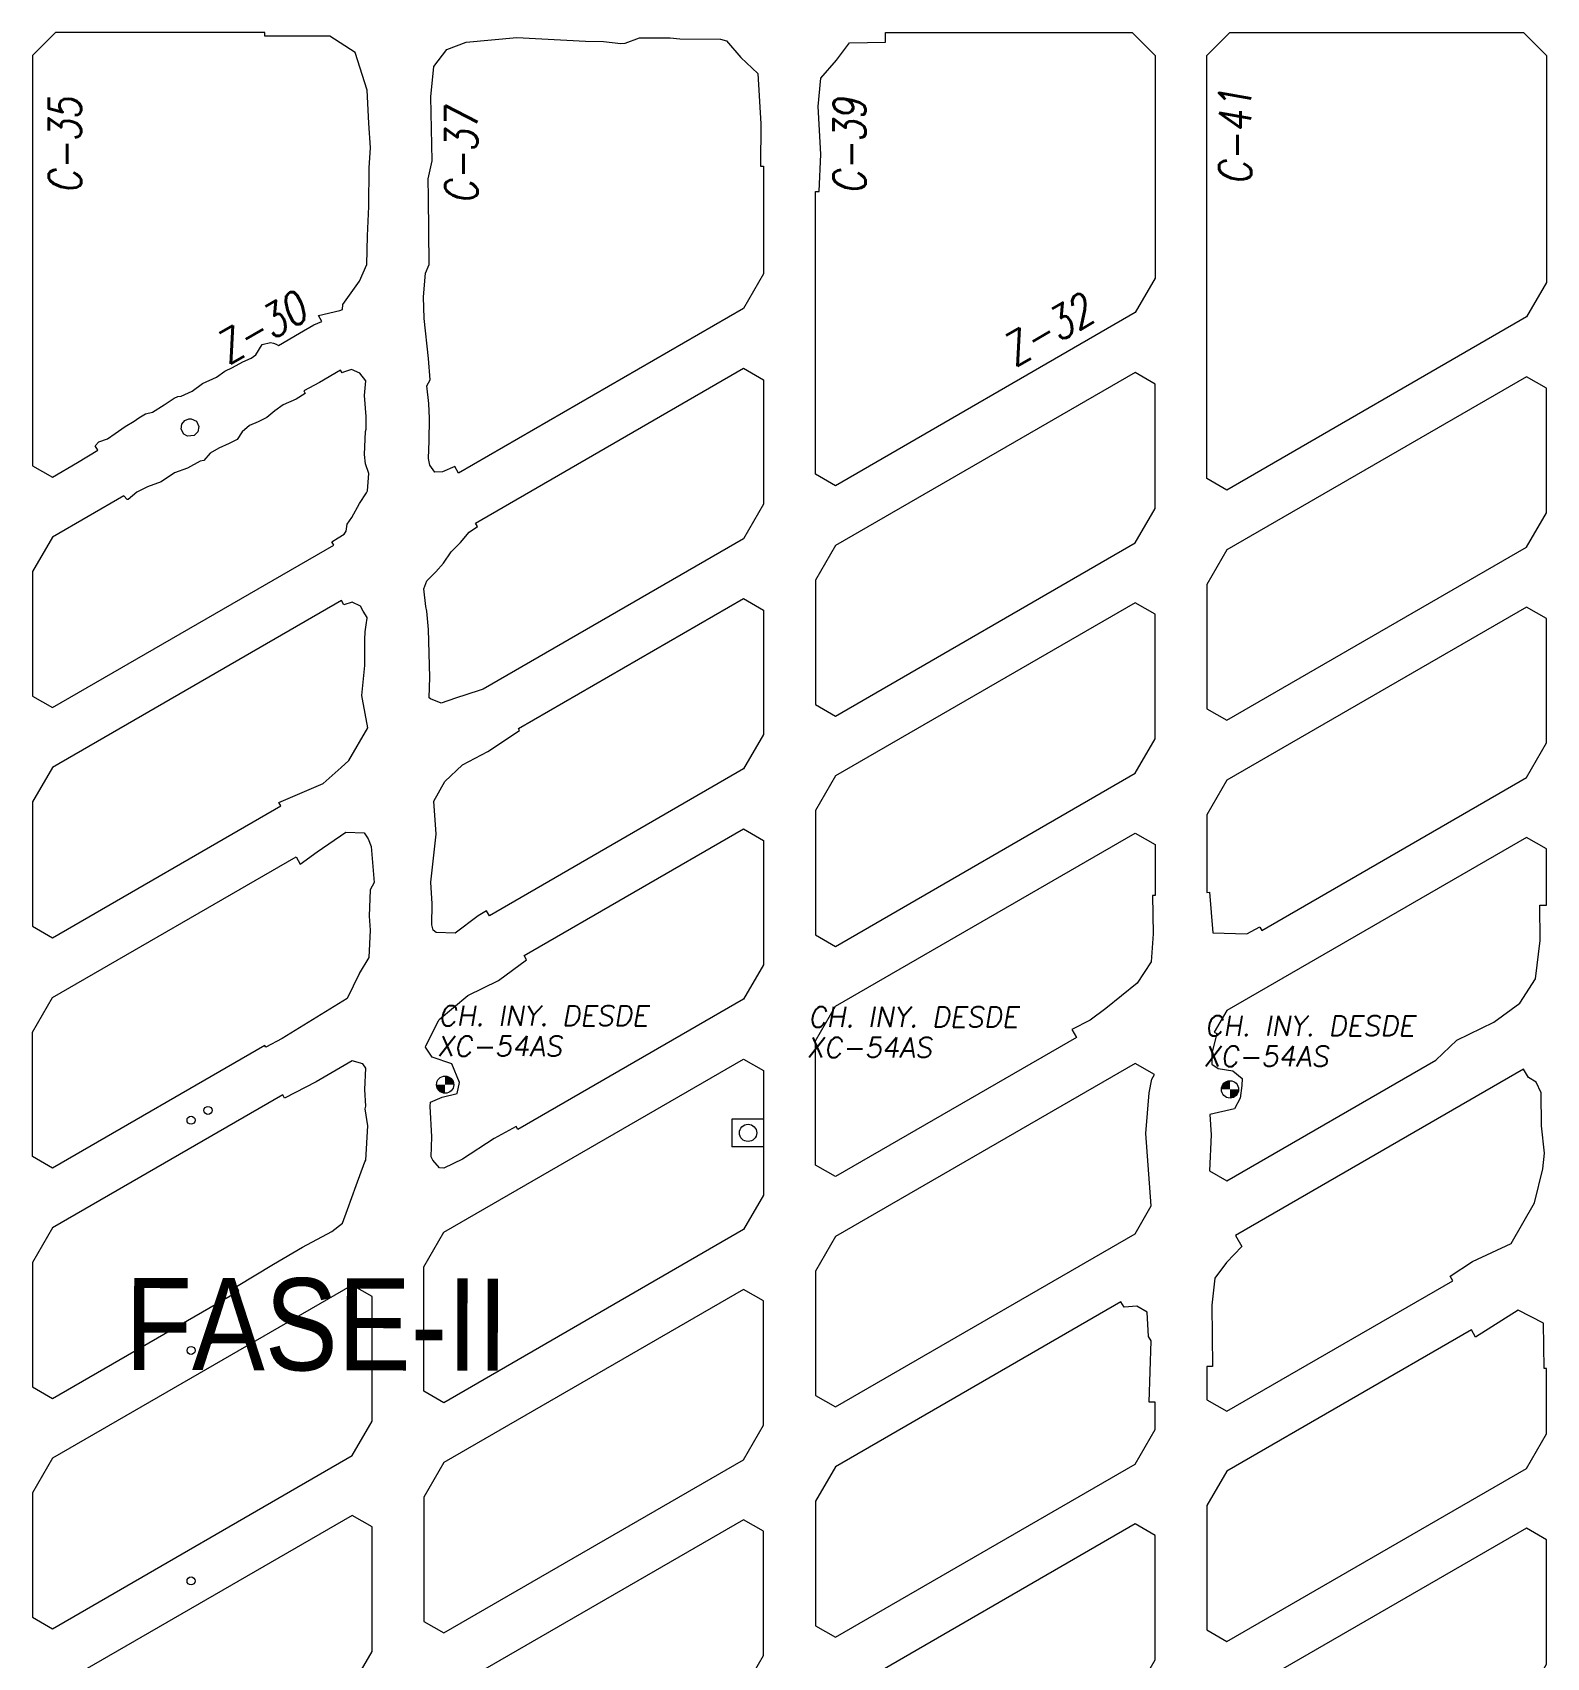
# Model space of a CAD drawing. Header units: millimetres. Extents: x -28 to 1943, y -5245 to 2752.
# Drawn here: x 706.3 to 837.8, y -476.1 to -335 of the extents above; entities that cross this region are included whole.
import ezdxf

# ---------------------------------------------------------------- set-up
doc = ezdxf.new("R2010")
doc.units = ezdxf.units.MM
doc.linetypes.add('CONTINUA', pattern=[0])
doc.styles.add('ARIAL', font='arial.ttf')
doc.styles.add('ROMANS', font='romans.shx', dxfattribs={"width": 0.8})

msp = doc.modelspace()

# ---------------------------------------------------------------- hatches: boundary and pattern name
at = {"lineweight": 20}
h = msp.add_hatch(color=8, dxfattribs=at)
h.paths.add_polyline_path([(742.091, -425.628), (742.091, -426.378), (742.841, -426.378, 0.4142136)])
h.paths.add_polyline_path([(742.091, -426.378), (741.341, -426.378, 0.4142136), (742.091, -427.128)])
h = msp.add_hatch(color=8, dxfattribs=at)
h.paths.add_polyline_path([(809.515, -426.718), (809.515, -426.79), (810.261, -426.79), (810.261, -426.04, 0.3862922)])
h.paths.add_polyline_path([(810.261, -427.54, 0.0851642), (810.511, -427.497), (810.511, -426.79), (810.261, -426.79)])
h.paths.add_polyline_path([(810.511, -426.79), (810.511, -427.497, 0.3178372), (811.011, -426.79)])

# ---------------------------------------------------------------- linework, layer by layer
at = {"linetype": 'CONTINUA', "lineweight": 20}
for p, q in [((767, -429.361), (767, -431.761)), ((769.75, -429.361), (767, -429.361)), ((767, -429.361), (767, -431.761)), ((769.75, -429.361), (767, -429.361)), ((769.75, -431.761), (767, -431.761)), ((769.75, -431.761), (767, -431.761))]:
    msp.add_line(p, q, dxfattribs=at)
at = {"color": 8, "lineweight": 20}
for points in [[(730.685, -360.394), (731.39, -360.108), (731.086, -359.581), (732.944, -359.145), (733.188, -359.057), (733.196, -358.61), (734.665, -356.603), (735.288, -355.144), (735.341, -352.671), (735.476, -350.12), (735.479, -346.743), (735.605, -345.018), (735.452, -342.877), (735.319, -340.009), (734.269, -336.751), (732.084, -335.325), (726.42, -335.319), (726.42, -335), (708.25, -335), (706.25, -337), (706.25, -372.623), (707.982, -373.623), (710.157, -372.352), (711.911, -371.273), (711.69, -370.901), (712.006, -370.544), (712.776, -370.28), (713.43, -369.822), (714.31, -369.226), (715.076, -368.743), (715.492, -368.464), (716.074, -368.113), (716.667, -367.964), (717.696, -367.342), (718.553, -366.758), (718.877, -366.608), (719.162, -366.577), (720.115, -366.159), (721.024, -365.492), (722.22, -364.938), (722.957, -364.423), (723.634, -364.101), (724.52, -363.593), (725.256, -363.281), (725.647, -362.994), (726.201, -362.086), (726.915, -361.931), (727.188, -361.981), (727.405, -362.072), (727.605, -362.18), (729.445, -361.118)], [(730.685, -360.394), (731.39, -360.108), (731.086, -359.581), (732.944, -359.145), (733.188, -359.057), (733.196, -358.61), (734.665, -356.603), (735.288, -355.144), (735.341, -352.671), (735.476, -350.12), (735.479, -346.743), (735.605, -345.018), (735.452, -342.877), (735.319, -340.009), (734.269, -336.751), (732.084, -335.325), (726.42, -335.319), (726.42, -335), (708.25, -335), (706.25, -337), (706.25, -372.623), (707.982, -373.623), (710.157, -372.352), (711.911, -371.273), (711.69, -370.901), (712.006, -370.544), (712.776, -370.28), (713.43, -369.822), (714.31, -369.226), (715.076, -368.743), (715.492, -368.464), (716.074, -368.113), (716.667, -367.964), (717.696, -367.342), (718.553, -366.758), (718.877, -366.608), (719.162, -366.577), (720.115, -366.159), (721.024, -365.492), (722.22, -364.938), (722.957, -364.423), (723.634, -364.101), (724.52, -363.593), (725.256, -363.281), (725.647, -362.994), (726.201, -362.086), (726.915, -361.931), (727.188, -361.981), (727.405, -362.072), (727.605, -362.18), (729.445, -361.118)], [(769.75, -355.961), (768.018, -358.961), (743.248, -373.262), (742.919, -372.692), (741.858, -373.161), (741.184, -373.18), (740.769, -372.588), (740.654, -372.008), (740.692, -370.457), (740.744, -368.534), (740.665, -367.207), (740.511, -365.69), (740.797, -365.163), (740.641, -363.321), (740.28, -359.841), (740.197, -357.954), (740.398, -355.892), (740.698, -355.144), (740.641, -349.32), (740.613, -347.71), (740.962, -346.137), (740.842, -340.598), (741.114, -337.965), (742.245, -336.463), (743.927, -335.834), (748.309, -335.437), (754.282, -335.756), (755.853, -335.771), (757.355, -335.957), (757.718, -335.934), (758.962, -335.449), (761.649, -335.468), (762.485, -335.543), (765.993, -335.593), (766.53, -335.719), (767.778, -337.169), (769.249, -338.558), (769.514, -342.922), (769.487, -346.601), (769.75, -346.601)], [(769.75, -355.961), (768.018, -358.961), (743.248, -373.262), (742.919, -372.692), (741.858, -373.161), (741.184, -373.18), (740.769, -372.588), (740.654, -372.008), (740.692, -370.457), (740.744, -368.534), (740.665, -367.207), (740.511, -365.69), (740.797, -365.163), (740.641, -363.321), (740.28, -359.841), (740.197, -357.954), (740.398, -355.892), (740.698, -355.144), (740.641, -349.32), (740.613, -347.71), (740.962, -346.137), (740.842, -340.598), (741.114, -337.965), (742.245, -336.463), (743.927, -335.834), (748.309, -335.437), (754.282, -335.756), (755.853, -335.771), (757.355, -335.957), (757.718, -335.934), (758.962, -335.449), (761.649, -335.468), (762.485, -335.543), (765.993, -335.593), (766.53, -335.719), (767.778, -337.169), (769.249, -338.558), (769.514, -342.922), (769.487, -346.601), (769.75, -346.601)], [(803.75, -337), (803.75, -356.331), (802.018, -359.331), (775.982, -374.363), (774.25, -373.363), (774.25, -348.818), (774.566, -348.818), (774.732, -345.579), (774.493, -341.432), (774.722, -338.954), (776.095, -337.394), (777.219, -335.907), (780.328, -335.836), (780.328, -335), (801.75, -335)], [(803.75, -337), (803.75, -356.331), (802.018, -359.331), (775.982, -374.363), (774.25, -373.363), (774.25, -348.818), (774.566, -348.818), (774.732, -345.579), (774.493, -341.432), (774.722, -338.954), (776.095, -337.394), (777.219, -335.907), (780.328, -335.836), (780.328, -335), (801.75, -335)], [(837.75, -337), (837.75, -356.701), (836.018, -359.701), (809.982, -374.733), (808.25, -373.733), (808.25, -337), (810.25, -335), (835.75, -335)], [(837.75, -337), (837.75, -356.701), (836.018, -359.701), (809.982, -374.733), (808.25, -373.733), (808.25, -337), (810.25, -335), (835.75, -335)], [(714.195, -375.229), (707.982, -378.819), (706.25, -381.819), (706.25, -392.623), (707.982, -393.623), (732.423, -379.511), (732.255, -379.219), (732.809, -378.877), (733.33, -378.568), (733.487, -378.298), (733.575, -377.706), (733.996, -377.112), (734.652, -375.91), (735.272, -374.97), (735.356, -374.801), (735.473, -373.29), (735.163, -372.472), (735.079, -371.658), (735.184, -369.648), (735.245, -369.452), (735.23, -368.34), (735.075, -366.526), (735.205, -365.255), (734.675, -364.593), (733.945, -364.279), (733.263, -364.509), (733.154, -364.555), (732.99, -364.327), (731.168, -365.387), (729.81, -366.117), (729.924, -366.354), (729.137, -366.847), (728.014, -367.346), (727.304, -367.845), (726.605, -368.425), (725.858, -368.82), (725.084, -369.123), (724.448, -369.693), (724.041, -370.356), (723.319, -370.699), (722.444, -371.1), (721.683, -371.546), (721.121, -372.181), (720.808, -372.214), (719.702, -372.825), (718.593, -373.23), (717.427, -374.036), (716.247, -374.454), (715.32, -374.928), (714.567, -375.554), (714.478, -375.547)], [(714.195, -375.229), (707.982, -378.819), (706.25, -381.819), (706.25, -392.623), (707.982, -393.623), (732.423, -379.511), (732.255, -379.219), (732.809, -378.877), (733.33, -378.568), (733.487, -378.298), (733.575, -377.706), (733.996, -377.112), (734.652, -375.91), (735.272, -374.97), (735.356, -374.801), (735.473, -373.29), (735.163, -372.472), (735.079, -371.658), (735.184, -369.648), (735.245, -369.452), (735.23, -368.34), (735.075, -366.526), (735.205, -365.255), (734.675, -364.593), (733.945, -364.279), (733.263, -364.509), (733.154, -364.555), (732.99, -364.327), (731.168, -365.387), (729.81, -366.117), (729.924, -366.354), (729.137, -366.847), (728.014, -367.346), (727.304, -367.845), (726.605, -368.425), (725.858, -368.82), (725.084, -369.123), (724.448, -369.693), (724.041, -370.356), (723.319, -370.699), (722.444, -371.1), (721.683, -371.546), (721.121, -372.181), (720.808, -372.214), (719.702, -372.825), (718.593, -373.23), (717.427, -374.036), (716.247, -374.454), (715.32, -374.928), (714.567, -375.554), (714.478, -375.547)], [(742.624, -380.093), (743.417, -379.283), (744.182, -378.398), (744.91, -377.916), (744.729, -377.603), (768.018, -364.157), (769.75, -365.157), (769.75, -375.961), (768.018, -378.961), (745.396, -392.021), (745.051, -392.152), (743.002, -392.817), (741.736, -393.236), (740.808, -392.856), (740.716, -392.789), (740.771, -390.974), (740.644, -386.853), (740.495, -385.254), (740.414, -384.842), (740.244, -383.305), (740.51, -382.613), (741.276, -381.843), (741.947, -381.086)], [(742.624, -380.093), (743.417, -379.283), (744.182, -378.398), (744.91, -377.916), (744.729, -377.603), (768.018, -364.157), (769.75, -365.157), (769.75, -375.961), (768.018, -378.961), (745.396, -392.021), (745.051, -392.152), (743.002, -392.817), (741.736, -393.236), (740.808, -392.856), (740.716, -392.789), (740.771, -390.974), (740.644, -386.853), (740.495, -385.254), (740.414, -384.842), (740.244, -383.305), (740.51, -382.613), (741.276, -381.843), (741.947, -381.086)], [(802.018, -379.331), (803.75, -376.331), (803.75, -365.527), (802.018, -364.527), (775.982, -379.559), (774.25, -382.559), (774.25, -393.363), (775.982, -394.363)], [(802.018, -379.331), (803.75, -376.331), (803.75, -365.527), (802.018, -364.527), (775.982, -379.559), (774.25, -382.559), (774.25, -393.363), (775.982, -394.363)], [(837.75, -365.897), (836.018, -364.897), (809.982, -379.929), (808.25, -382.929), (808.25, -393.733), (809.982, -394.733), (836.018, -379.701), (837.75, -376.701)], [(837.75, -365.897), (836.018, -364.897), (809.982, -379.929), (808.25, -382.929), (808.25, -393.733), (809.982, -394.733), (836.018, -379.701), (837.75, -376.701)], [(719.173, -369.453), (719.229, -369.021), (719.483, -368.697), (719.834, -368.563), (720.027, -368.56), (720.485, -368.768), (720.703, -369.205), (720.597, -369.671), (720.278, -369.985), (719.704, -370.048), (719.395, -369.88)], [(719.173, -369.453), (719.229, -369.021), (719.483, -368.697), (719.834, -368.563), (720.027, -368.56), (720.485, -368.768), (720.703, -369.205), (720.597, -369.671), (720.278, -369.985), (719.704, -370.048), (719.395, -369.88)], [(734.745, -384.821), (734.016, -384.467), (733.299, -384.709), (733.079, -384.329), (707.982, -398.819), (706.25, -401.819), (706.25, -412.623), (707.982, -413.623), (727.812, -402.174), (727.641, -401.879), (731.489, -400.214), (733.074, -398.845), (733.723, -398.228), (735.37, -395.373), (734.91, -392.886), (734.845, -392.567), (735.121, -389.961), (735.128, -387.727), (735.156, -387.043), (735.226, -386.434), (735.326, -385.862), (735.307, -385.806), (734.983, -385.254)], [(734.745, -384.821), (734.016, -384.467), (733.299, -384.709), (733.079, -384.329), (707.982, -398.819), (706.25, -401.819), (706.25, -412.623), (707.982, -413.623), (727.812, -402.174), (727.641, -401.879), (731.489, -400.214), (733.074, -398.845), (733.723, -398.228), (735.37, -395.373), (734.91, -392.886), (734.845, -392.567), (735.121, -389.961), (735.128, -387.727), (735.156, -387.043), (735.226, -386.434), (735.326, -385.862), (735.307, -385.806), (734.983, -385.254)], [(741.097, -401.756), (742.065, -400.041), (743.594, -398.608), (745.794, -397.433), (748.551, -395.611), (748.458, -395.45), (768.018, -384.157), (769.75, -385.157), (769.75, -395.961), (768.018, -398.961), (745.944, -411.705), (745.694, -411.271), (744.971, -411.7), (742.973, -413.21), (741.316, -413.148), (741.064, -412.962), (740.943, -412.485), (740.955, -410.676), (740.857, -408.798), (741.3, -404.633)], [(741.097, -401.756), (742.065, -400.041), (743.594, -398.608), (745.794, -397.433), (748.551, -395.611), (748.458, -395.45), (768.018, -384.157), (769.75, -385.157), (769.75, -395.961), (768.018, -398.961), (745.944, -411.705), (745.694, -411.271), (744.971, -411.7), (742.973, -413.21), (741.316, -413.148), (741.064, -412.962), (740.943, -412.485), (740.955, -410.676), (740.857, -408.798), (741.3, -404.633)], [(803.75, -396.331), (803.75, -385.527), (802.018, -384.527), (775.982, -399.559), (774.25, -402.559), (774.25, -413.363), (775.982, -414.363), (802.018, -399.331)], [(803.75, -396.331), (803.75, -385.527), (802.018, -384.527), (775.982, -399.559), (774.25, -402.559), (774.25, -413.363), (775.982, -414.363), (802.018, -399.331)], [(733.458, -404.436), (735.059, -404.509), (735.396, -405.026), (735.667, -405.681), (735.939, -408.824), (735.567, -409.447), (735.496, -411.734), (735.567, -412.963), (735.458, -415.329), (734.618, -416.72), (734.624, -416.738), (733.578, -418.885), (730.939, -420.504), (727.929, -422.364), (726.528, -423.127), (726.436, -422.968), (707.982, -433.623), (706.25, -432.623), (706.25, -421.819), (707.982, -418.819), (729.151, -406.597), (729.513, -407.224), (730.977, -406.143)], [(733.458, -404.436), (735.059, -404.509), (735.396, -405.026), (735.667, -405.681), (735.939, -408.824), (735.567, -409.447), (735.496, -411.734), (735.567, -412.963), (735.458, -415.329), (734.618, -416.72), (734.624, -416.738), (733.578, -418.885), (730.939, -420.504), (727.929, -422.364), (726.528, -423.127), (726.436, -422.968), (707.982, -433.623), (706.25, -432.623), (706.25, -421.819), (707.982, -418.819), (729.151, -406.597), (729.513, -407.224), (730.977, -406.143)], [(740.863, -432.636), (740.927, -430.912), (740.791, -428.254), (740.825, -427.893), (741.845, -427.466), (743.122, -427.135), (743.332, -426.191), (742.682, -424.576), (740.973, -424.001), (740.388, -423.109), (740.406, -423), (741.505, -420.844), (741.57, -420.703), (744.057, -418.622), (746.722, -417.335), (749.166, -415.526), (748.956, -415.163), (768.018, -404.157), (769.75, -405.157), (769.75, -415.961), (768.018, -418.961), (748.418, -430.277), (748.255, -429.995), (746.354, -431.064), (743.588, -432.857), (741.963, -433.641), (741.59, -433.588), (741.033, -432.947)], [(740.863, -432.636), (740.927, -430.912), (740.791, -428.254), (740.825, -427.893), (741.845, -427.466), (743.122, -427.135), (743.332, -426.191), (742.682, -424.576), (740.973, -424.001), (740.388, -423.109), (740.406, -423), (741.505, -420.844), (741.57, -420.703), (744.057, -418.622), (746.722, -417.335), (749.166, -415.526), (748.956, -415.163), (768.018, -404.157), (769.75, -405.157), (769.75, -415.961), (768.018, -418.961), (748.418, -430.277), (748.255, -429.995), (746.354, -431.064), (743.588, -432.857), (741.963, -433.641), (741.59, -433.588), (741.033, -432.947)], [(803.537, -409.958), (803.582, -413.272), (803.42, -415.708), (802.207, -417.552), (799.477, -419.749), (798.125, -420.773), (796.524, -421.593), (796.918, -422.276), (775.982, -434.363), (774.25, -433.363), (774.25, -422.559), (775.982, -419.559), (802.018, -404.527), (803.75, -405.527), (803.75, -409.958)], [(803.537, -409.958), (803.582, -413.272), (803.42, -415.708), (802.207, -417.552), (799.477, -419.749), (798.125, -420.773), (796.524, -421.593), (796.918, -422.276), (775.982, -434.363), (774.25, -433.363), (774.25, -422.559), (775.982, -419.559), (802.018, -404.527), (803.75, -405.527), (803.75, -409.958)], [(836.801, -417.171), (837.202, -413.846), (837.169, -410.787), (837.75, -410.787), (837.75, -405.897), (836.018, -404.897), (809.982, -419.929), (808.898, -421.807), (809.108, -421.928), (808.668, -423.638), (808.674, -424.594), (809.24, -424.976), (810.511, -425.171), (811.321, -425.847), (811.293, -426.451), (811.141, -427.551), (810.64, -428.474), (808.504, -428.96), (808.611, -430.733), (808.49, -433.872), (809.982, -434.733), (828.126, -424.257), (829.974, -422.517), (833.181, -420.935), (835.424, -419.294)], [(836.801, -417.171), (837.202, -413.846), (837.169, -410.787), (837.75, -410.787), (837.75, -405.897), (836.018, -404.897), (809.982, -419.929), (808.898, -421.807), (809.108, -421.928), (808.668, -423.638), (808.674, -424.594), (809.24, -424.976), (810.511, -425.171), (811.321, -425.847), (811.293, -426.451), (811.141, -427.551), (810.64, -428.474), (808.504, -428.96), (808.611, -430.733), (808.49, -433.872), (809.982, -434.733), (828.126, -424.257), (829.974, -422.517), (833.181, -420.935), (835.424, -419.294)], [(734.014, -424.294), (730.882, -426.119), (728.149, -427.546), (727.988, -427.268), (707.982, -438.819), (706.25, -441.819), (706.25, -452.623), (707.982, -453.623), (724.183, -444.269), (723.97, -443.899), (727.179, -441.97), (729.702, -440.483), (732.238, -439.14), (733.179, -438.411), (733.187, -438.401), (733.615, -437.221), (734.367, -435.147), (735.111, -433.084), (735.195, -432.919), (735.379, -429.965), (735.158, -428.479), (735.216, -428.254), (735.118, -426.788), (735.188, -424.937), (734.954, -424.58)], [(734.014, -424.294), (730.882, -426.119), (728.149, -427.546), (727.988, -427.268), (707.982, -438.819), (706.25, -441.819), (706.25, -452.623), (707.982, -453.623), (724.183, -444.269), (723.97, -443.899), (727.179, -441.97), (729.702, -440.483), (732.238, -439.14), (733.179, -438.411), (733.187, -438.401), (733.615, -437.221), (734.367, -435.147), (735.111, -433.084), (735.195, -432.919), (735.379, -429.965), (735.158, -428.479), (735.216, -428.254), (735.118, -426.788), (735.188, -424.937), (734.954, -424.58)], [(768.018, -438.961), (741.982, -453.993), (740.25, -452.993), (740.25, -442.189), (741.982, -439.189), (768.018, -424.157), (769.75, -425.157), (769.75, -435.961)], [(768.018, -438.961), (741.982, -453.993), (740.25, -452.993), (740.25, -442.189), (741.982, -439.189), (768.018, -424.157), (769.75, -425.157), (769.75, -435.961)], [(802.943, -430.617), (803.244, -427.088), (803.468, -425.91), (803.704, -425.501), (802.018, -424.527), (775.982, -439.559), (774.25, -442.559), (774.25, -453.363), (775.982, -454.363), (802.018, -439.331), (803.418, -436.907)], [(802.943, -430.617), (803.244, -427.088), (803.468, -425.91), (803.704, -425.501), (802.018, -424.527), (775.982, -439.559), (774.25, -442.559), (774.25, -453.363), (775.982, -454.363), (802.018, -439.331), (803.418, -436.907)], [(837.307, -429.945), (837.283, -427.093), (836.854, -426.165), (836.179, -425.76), (835.765, -425.043), (810.751, -439.485), (811.301, -440.439), (809.961, -441.83), (808.947, -443.177), (808.669, -445.518), (808.748, -450.853), (808.25, -450.853), (808.25, -453.733), (809.982, -454.733), (829.602, -443.405), (829.376, -443.014), (831.33, -441.722), (834.679, -440.164), (836.711, -436.643), (837.421, -433.687), (837.564, -432.337)], [(837.307, -429.945), (837.283, -427.093), (836.854, -426.165), (836.179, -425.76), (835.765, -425.043), (810.751, -439.485), (811.301, -440.439), (809.961, -441.83), (808.947, -443.177), (808.669, -445.518), (808.748, -450.853), (808.25, -450.853), (808.25, -453.733), (809.982, -454.733), (829.602, -443.405), (829.376, -443.014), (831.33, -441.722), (834.679, -440.164), (836.711, -436.643), (837.421, -433.687), (837.564, -432.337)], [(735.75, -455.591), (735.75, -444.787), (734.018, -443.787), (707.982, -458.819), (706.25, -461.819), (706.25, -472.623), (707.982, -473.623), (734.018, -458.591)], [(735.75, -455.591), (735.75, -444.787), (734.018, -443.787), (707.982, -458.819), (706.25, -461.819), (706.25, -472.623), (707.982, -473.623), (734.018, -458.591)], [(769.75, -455.961), (769.75, -445.157), (768.018, -444.157), (741.982, -459.189), (740.25, -462.189), (740.25, -472.993), (741.982, -473.993), (768.018, -458.961)], [(769.75, -455.961), (769.75, -445.157), (768.018, -444.157), (741.982, -459.189), (740.25, -462.189), (740.25, -472.993), (741.982, -473.993), (768.018, -458.961)], [(803.182, -448.233), (803.061, -446.145), (802.165, -445.626), (801.06, -445.711), (800.787, -445.238), (775.982, -459.559), (774.25, -462.559), (774.25, -473.363), (775.982, -474.363), (802.018, -459.331), (803.75, -456.331), (803.75, -453.941), (803.253, -453.941), (803.41, -448.621)], [(803.182, -448.233), (803.061, -446.145), (802.165, -445.626), (801.06, -445.711), (800.787, -445.238), (775.982, -459.559), (774.25, -462.559), (774.25, -473.363), (775.982, -474.363), (802.018, -459.331), (803.75, -456.331), (803.75, -453.941), (803.253, -453.941), (803.41, -448.621)], [(837.492, -447.102), (835.285, -445.969), (831.583, -448.292), (831.222, -447.666), (809.982, -459.929), (808.25, -462.929), (808.25, -473.733), (809.982, -474.733), (836.018, -459.701), (837.75, -456.701), (837.75, -451.022), (837.556, -451.022)], [(837.492, -447.102), (835.285, -445.969), (831.583, -448.292), (831.222, -447.666), (809.982, -459.929), (808.25, -462.929), (808.25, -473.733), (809.982, -474.733), (836.018, -459.701), (837.75, -456.701), (837.75, -451.022), (837.556, -451.022)], [(735.75, -475.591), (735.75, -464.787), (734.018, -463.787), (707.982, -478.819), (706.25, -481.819), (706.25, -492.623), (707.982, -493.623), (734.018, -478.591)], [(735.75, -475.591), (735.75, -464.787), (734.018, -463.787), (707.982, -478.819), (706.25, -481.819), (706.25, -492.623), (707.982, -493.623), (734.018, -478.591)], [(769.75, -475.961), (769.75, -465.157), (768.018, -464.157), (741.982, -479.189), (740.25, -482.189), (740.25, -492.993), (741.982, -493.993), (768.018, -478.961)], [(769.75, -475.961), (769.75, -465.157), (768.018, -464.157), (741.982, -479.189), (740.25, -482.189), (740.25, -492.993), (741.982, -493.993), (768.018, -478.961)], [(803.75, -476.331), (803.75, -465.527), (802.018, -464.527), (775.982, -479.559), (774.25, -482.559), (774.25, -493.363), (775.982, -494.363), (802.018, -479.331)], [(803.75, -476.331), (803.75, -465.527), (802.018, -464.527), (775.982, -479.559), (774.25, -482.559), (774.25, -493.363), (775.982, -494.363), (802.018, -479.331)], [(837.75, -476.701), (837.75, -465.897), (836.018, -464.897), (809.982, -479.929), (808.25, -482.929), (808.25, -493.733), (809.982, -494.733), (836.018, -479.701)], [(837.75, -476.701), (837.75, -465.897), (836.018, -464.897), (809.982, -479.929), (808.25, -482.929), (808.25, -493.733), (809.982, -494.733), (836.018, -479.701)]]:
    msp.add_lwpolyline(points, close=True, dxfattribs=at)
msp.add_lwpolyline([(812.846, -412.688), (813.016, -412.981), (836.018, -399.701), (837.75, -396.701), (837.75, -385.897), (836.018, -384.897), (809.982, -399.929), (808.25, -402.929), (808.25, -409.685), (808.482, -409.666), (808.775, -413.187), (811.719, -413.278), (812.858, -412.681)], dxfattribs=at)
msp.add_lwpolyline([(812.846, -412.688), (813.016, -412.981), (836.018, -399.701), (837.75, -396.701), (837.75, -385.897), (836.018, -384.897), (809.982, -399.929), (808.25, -402.929), (808.25, -409.685), (808.482, -409.666), (808.775, -413.187), (811.719, -413.278), (812.858, -412.681)], dxfattribs=at)
for centre, radius in [((742.091, -426.378), 0.75), ((810.261, -426.79), 0.75), ((721.492, -428.613), 0.35), ((720.02, -429.463), 0.35), ((721.492, -448.613), 0.35), ((720.022, -449.46), 0.35), ((720.02, -469.472), 0.35)]:
    msp.add_circle(centre, radius, dxfattribs=at)
at = {"linetype": 'CONTINUA', "lineweight": 20}
msp.add_circle((768.4, -430.561), 0.75, dxfattribs=at)

# ---------------------------------------------------------------- texts
at = {"color": 8, "linetype": 'Continuous', "lineweight": 20, "ltscale": 0.5, "style": 'ROMANS', "oblique": 10, "width": 0.8}
for s, rotation, p in [('C-35', 90, (710.465, -349.003)), ('C-37', 90, (744.894, -349.887)), ('C-39', 90, (778.609, -349.044)), ('C-41', 90, (812.105, -348.231)), ('Z-30', 30, (723.215, -363.925)), ('Z-32', 30, (791.542, -364.123))]:
    msp.add_text(s, height=2.8, rotation=rotation, dxfattribs=at).set_placement(p)
at = {"color": 8, "linetype": 'Continuous', "lineweight": 20, "ltscale": 0.5, "style": 'ROMANS', "oblique": 10}
for s, p in [('CH. INY. DESDE', (741.499, -421.267)), ('CH. INY. DESDE', (773.629, -421.379)), ('CH. INY. DESDE', (808.068, -422.143)), ('XC-54AS', (741.364, -423.907)), ('XC-54AS', (773.495, -424.02)), ('XC-54AS', (807.934, -424.784))]:
    msp.add_text(s, height=1.75, dxfattribs=at).set_placement(p)
at = {"color": 6, "lineweight": 35, "style": 'ARIAL', "width": 0.85}
msp.add_text('FASE-II', height=8, rotation=359.9022, dxfattribs=at).set_placement((714.289, -451.158))

doc.saveas('drawing.dxf')
